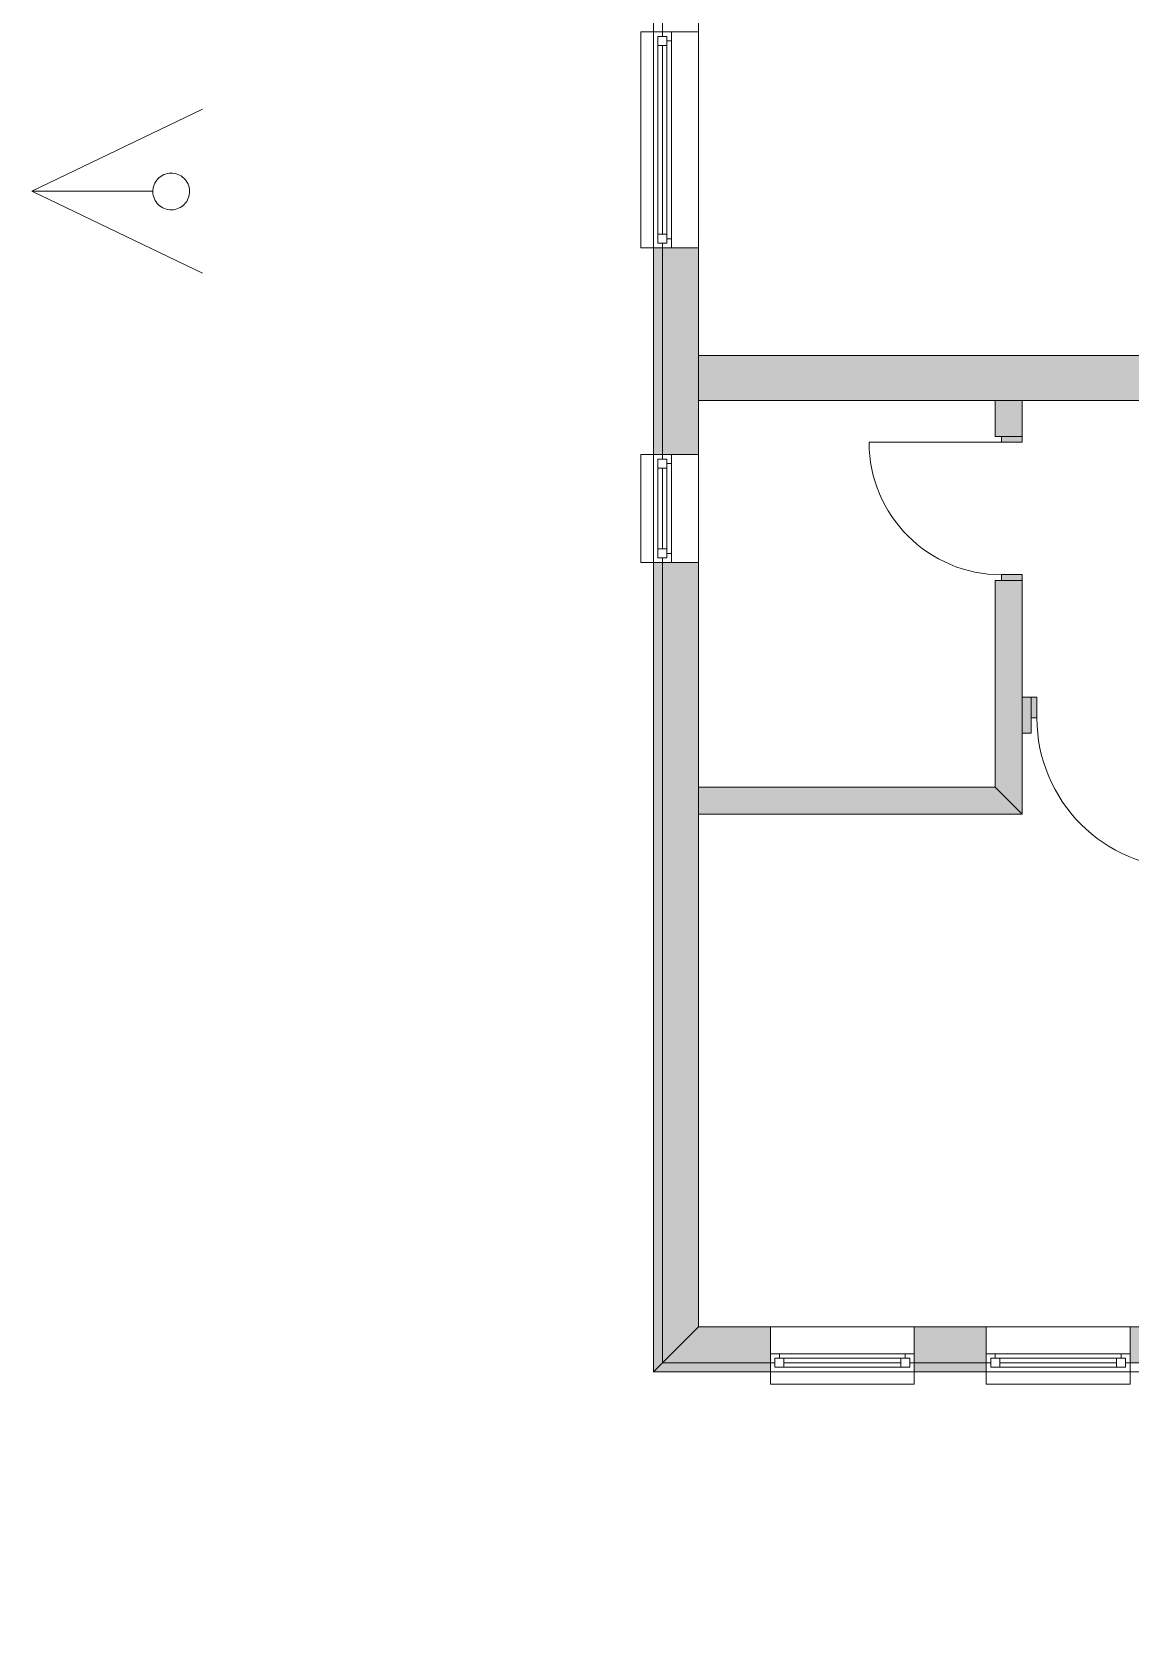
# Model space of a CAD drawing. Header units: feet. Extents: x 2583673 to 2624673, y -122443 to -93743.
# Drawn here: x 2595858 to 2597846, y -109997 to -107108 of the extents above; entities that cross this region are included whole.
import ezdxf

# ---------------------------------------------------------------- set-up
doc = ezdxf.new("R2010")
doc.units = ezdxf.units.FT
doc.header["$MEASUREMENT"] = 0
doc.layers.add('Drawing & Figure_Pen_No__48', color=7, linetype='Continuous', lineweight=5, true_color=0xa80f02)
doc.layers.add('Exterior walls_Pen_No__1', color=7, linetype='Continuous', lineweight=5)
doc.layers.add('Structural - Bearing_Pen_No__1', color=7, linetype='Continuous', lineweight=5)

msp = doc.modelspace()

# ---------------------------------------------------------------- hatches: boundary and pattern name
at = {"layer": 'Exterior walls_Pen_No__1', "linetype": 'Continuous', "lineweight": 5}
for points in [[(2596983, -107873.7), (2596999.3, -107873.7), (2596999.3, -107499.2), (2596983, -107499.2)], [(2596999.3, -107873.7), (2597015.6, -107873.7), (2597064.4, -107873.7), (2597064.4, -107499.2), (2597015.6, -107499.2), (2596999.3, -107499.2)], [(2597064.4, -107694.6), (2597064.4, -107776), (2598415.7, -107776), (2598415.7, -107694.6)], [(2597601.7, -107776), (2597601.7, -107841.1), (2597650.5, -107841.1), (2597650.5, -107776)], [(2597613.1, -107841.1), (2597613.1, -107851.6), (2597650.5, -107851.6), (2597650.5, -107841.1)], [(2596983, -109534.4), (2596999.3, -109518.1), (2596999.3, -108069.1), (2596983, -108069.1)], [(2596999.3, -109518.1), (2597064.4, -109453), (2597064.4, -108069.1), (2597015.6, -108069.1), (2596999.3, -108069.1)], [(2597601.7, -108476.1), (2597650.5, -108525), (2597650.5, -108101.6), (2597601.7, -108101.6)], [(2597650.5, -108101.6), (2597650.5, -108091.2), (2597613.1, -108091.2), (2597613.1, -108101.6)], [(2597650.5, -108378.4), (2597666.8, -108378.4), (2597666.8, -108313.3), (2597650.5, -108313.3)], [(2597666.8, -108313.3), (2597666.8, -108350.7), (2597677.2, -108350.7), (2597677.2, -108313.3)], [(2597601.7, -108476.1), (2597064.4, -108476.1), (2597064.4, -108525), (2597650.5, -108525)], [(2596999.3, -109518.1), (2597194.6, -109518.1), (2597194.6, -109501.8), (2597194.6, -109453), (2597064.4, -109453)], [(2597455.1, -109453), (2597455.1, -109501.8), (2597455.1, -109518.1), (2597585.4, -109518.1), (2597585.4, -109501.8), (2597585.4, -109453)], [(2598008.7, -109453), (2597845.9, -109453), (2597845.9, -109501.8), (2597845.9, -109518.1), (2598008.7, -109518.1)], [(2596983, -109534.4), (2597194.6, -109534.4), (2597194.6, -109518.1), (2596999.3, -109518.1)], [(2597455.1, -109534.4), (2597585.4, -109534.4), (2597585.4, -109518.1), (2597455.1, -109518.1)]]:
    msp.add_hatch(color=7, dxfattribs=at).paths.add_polyline_path(points)

# ---------------------------------------------------------------- linework, layer by layer
at = {"layer": 'Drawing & Figure_Pen_No__48', "color": 14, "linetype": 'Continuous', "lineweight": 5, "true_color": 0xa80f02, "flags": 128}
for points in [[(2595857.6, -107396.8), (2596166.3, -107248.3)], [(2595857.6, -107396.8), (2596166.3, -107545.2)], [(2595857.6, -107396.8), (2596076.5, -107396.8)]]:
    msp.add_lwpolyline(points, dxfattribs=at)
msp.add_lwpolyline([(2596132.9, -107373.4, 0.414214), (2596085.8, -107374.4, 0.414214), (2596086.7, -107421.4, 0.414214), (2596133.8, -107420.5, 0.414214)], format="xyb", close=True, dxfattribs=at)
at = {"layer": 'Exterior walls_Pen_No__1', "color": 7, "linetype": 'Continuous', "lineweight": 5}
for p, q in [((2596999.3, -105350.1), (2596999.3, -107108.5)), ((2596983, -107108.5), (2596960.2, -107108.5)), ((2596960.2, -107108.5), (2596960.2, -107499.2)), ((2596983, -107108.5), (2596999.3, -107108.5)), ((2596983, -107108.5), (2596999.3, -107108.5)), ((2596991.1, -107116.6), (2596991.1, -107132.9)), ((2597007.4, -107116.6), (2596991.1, -107116.6)), ((2596999.3, -107108.5), (2597015.6, -107108.5)), ((2596999.3, -107108.5), (2596999.3, -107116.6)), ((2596999.3, -107108.5), (2597015.6, -107108.5)), ((2596999.3, -107108.5), (2597015.6, -107108.5)), ((2596999.3, -107116.6), (2597007.4, -107116.6)), ((2597007.4, -107116.6), (2597007.4, -107124.8)), ((2597007.4, -107132.9), (2597007.4, -107116.6)), ((2597007.4, -107124.8), (2597015.6, -107124.8)), ((2597015.6, -107108.5), (2597064.4, -107108.5)), ((2597015.6, -107124.8), (2597015.6, -107108.5)), ((2597015.6, -107108.5), (2597064.4, -107108.5)), ((2597015.6, -107483), (2597015.6, -107124.8)), ((2597064.4, -107108.5), (2597064.4, -107499.2)), ((2596991.1, -107132.9), (2596991.1, -107474.8)), ((2596991.1, -107132.9), (2597007.4, -107132.9)), ((2596991.1, -107132.9), (2596991.1, -107474.8)), ((2596999.3, -107132.9), (2596999.3, -107474.8)), ((2597007.4, -107474.8), (2597007.4, -107132.9)), ((2596960.2, -107499.2), (2596983, -107499.2)), ((2596983, -107499.2), (2596999.3, -107499.2)), ((2596983, -107499.2), (2596999.3, -107499.2)), ((2597007.4, -107474.8), (2596991.1, -107474.8)), ((2596991.1, -107474.8), (2596991.1, -107491.1)), ((2596991.1, -107491.1), (2597007.4, -107491.1)), ((2597007.4, -107491.1), (2596999.3, -107491.1)), ((2596999.3, -107491.1), (2596999.3, -107499.2)), ((2596999.3, -107499.2), (2596999.3, -107873.7)), ((2596999.3, -107499.2), (2597015.6, -107499.2)), ((2596999.3, -107499.2), (2597015.6, -107499.2)), ((2596999.3, -107499.2), (2597015.6, -107499.2)), ((2597007.4, -107491.1), (2597007.4, -107474.8)), ((2597015.6, -107483), (2597007.4, -107483)), ((2597007.4, -107483), (2597007.4, -107491.1)), ((2597015.6, -107499.2), (2597015.6, -107483)), ((2597015.6, -107499.2), (2597064.4, -107499.2)), ((2597015.6, -107499.2), (2597064.4, -107499.2)), ((2597613.1, -107841.1), (2597601.7, -107841.1)), ((2597613.1, -107841.1), (2597601.7, -107841.1)), ((2597650.5, -107841.1), (2597613.1, -107841.1)), ((2597613.1, -107841.1), (2597613.1, -107851.6)), ((2597650.5, -107841.1), (2597613.1, -107841.1)), ((2597650.5, -107841.1), (2597613.1, -107841.1)), ((2597650.5, -107841.1), (2597613.1, -107841.1)), ((2597650.5, -107851.6), (2597650.5, -107841.1)), ((2596960.2, -108069.1), (2596960.2, -107873.7)), ((2596960.2, -107873.7), (2596983, -107873.7)), ((2596983, -107873.7), (2596999.3, -107873.7)), ((2596983, -107873.7), (2596999.3, -107873.7)), ((2596999.3, -107873.7), (2597015.6, -107873.7)), ((2596999.3, -107881.8), (2596999.3, -107873.7)), ((2596999.3, -107873.7), (2597015.6, -107873.7)), ((2596999.3, -107873.7), (2597015.6, -107873.7)), ((2597015.6, -107873.7), (2597064.4, -107873.7)), ((2597015.6, -107873.7), (2597015.6, -107890)), ((2597015.6, -107873.7), (2597064.4, -107873.7)), ((2597064.4, -108069.1), (2597064.4, -107873.7)), ((2597613.1, -107851.6), (2597373.4, -107851.6)), ((2597613.1, -107851.6), (2597650.5, -107851.6)), ((2596991.1, -107898.1), (2596991.1, -107881.8)), ((2596991.1, -107881.8), (2597007.4, -107881.8)), ((2596991.1, -108044.7), (2596991.1, -107898.1)), ((2597007.4, -107898.1), (2596991.1, -107898.1)), ((2596991.1, -108044.7), (2596991.1, -107898.1)), ((2597007.4, -107881.8), (2596999.3, -107881.8)), ((2596999.3, -108044.7), (2596999.3, -107898.1)), ((2597007.4, -107890), (2597007.4, -107881.8)), ((2597007.4, -107881.8), (2597007.4, -107898.1)), ((2597015.6, -107890), (2597007.4, -107890)), ((2597007.4, -107898.1), (2597007.4, -108044.7)), ((2597015.6, -107890), (2597015.6, -108052.8)), ((2596991.1, -108060.9), (2596991.1, -108044.7)), ((2596991.1, -108044.7), (2597007.4, -108044.7)), ((2597007.4, -108044.7), (2597007.4, -108060.9)), ((2596983, -108069.1), (2596960.2, -108069.1)), ((2596983, -108069.1), (2596999.3, -108069.1)), ((2596983, -108069.1), (2596999.3, -108069.1)), ((2597007.4, -108060.9), (2596991.1, -108060.9)), ((2596999.3, -108069.1), (2596999.3, -108060.9)), ((2596999.3, -108060.9), (2597007.4, -108060.9)), ((2596999.3, -108069.1), (2596999.3, -109518.1)), ((2596999.3, -108069.1), (2597015.6, -108069.1)), ((2596999.3, -108069.1), (2597015.6, -108069.1)), ((2596999.3, -108069.1), (2597015.6, -108069.1)), ((2597007.4, -108060.9), (2597007.4, -108052.8)), ((2597007.4, -108052.8), (2597015.6, -108052.8)), ((2597015.6, -108052.8), (2597015.6, -108069.1)), ((2597015.6, -108069.1), (2597064.4, -108069.1)), ((2597015.6, -108069.1), (2597064.4, -108069.1)), ((2597613.1, -108101.6), (2597601.7, -108101.6)), ((2597613.1, -108101.6), (2597601.7, -108101.6)), ((2597650.5, -108091.2), (2597613.1, -108091.2)), ((2597613.1, -108091.2), (2597613.1, -108101.6)), ((2597650.5, -108101.6), (2597613.1, -108101.6)), ((2597613.1, -108101.6), (2597650.5, -108101.6)), ((2597650.5, -108101.6), (2597613.1, -108101.6)), ((2597650.5, -108101.6), (2597613.1, -108101.6)), ((2597650.5, -108101.6), (2597650.5, -108091.2)), ((2597666.8, -108313.3), (2597666.8, -108350.7)), ((2597666.8, -108313.3), (2597677.2, -108313.3)), ((2597666.8, -108350.7), (2597666.8, -108313.3)), ((2597666.8, -108313.3), (2597666.8, -108350.7)), ((2597666.8, -108313.3), (2597666.8, -108350.7)), ((2597677.2, -108313.3), (2597677.2, -108350.7)), ((2597666.8, -108350.7), (2597666.8, -108378.4)), ((2597677.2, -108350.7), (2597666.8, -108350.7)), ((2597666.8, -108350.7), (2597666.8, -108378.4)), ((2597194.6, -109501.8), (2597194.6, -109453)), ((2597194.6, -109453), (2597455.1, -109453)), ((2597194.6, -109501.8), (2597194.6, -109453)), ((2597455.1, -109501.8), (2597455.1, -109453)), ((2597455.1, -109501.8), (2597455.1, -109453)), ((2597585.4, -109501.8), (2597585.4, -109453)), ((2597845.9, -109453), (2597585.4, -109453)), ((2597585.4, -109501.8), (2597585.4, -109453)), ((2597845.9, -109501.8), (2597845.9, -109453)), ((2597845.9, -109501.8), (2597845.9, -109453)), ((2596999.3, -109518.1), (2597194.6, -109518.1)), ((2597194.6, -109518.1), (2597194.6, -109501.8)), ((2597210.9, -109501.8), (2597194.6, -109501.8)), ((2597194.6, -109518.1), (2597194.6, -109501.8)), ((2597194.6, -109518.1), (2597194.6, -109501.8)), ((2597194.6, -109534.4), (2597194.6, -109518.1)), ((2597194.6, -109518.1), (2597202.8, -109518.1)), ((2597194.6, -109534.4), (2597194.6, -109518.1)), ((2597202.8, -109518.1), (2597202.8, -109510)), ((2597202.8, -109510), (2597210.9, -109510)), ((2597219.1, -109510), (2597202.8, -109510)), ((2597202.8, -109510), (2597202.8, -109526.2)), ((2597210.9, -109510), (2597210.9, -109501.8)), ((2597438.9, -109501.8), (2597210.9, -109501.8)), ((2597219.1, -109526.2), (2597219.1, -109510)), ((2597430.7, -109510), (2597219.1, -109510)), ((2597219.1, -109518.1), (2597430.7, -109518.1)), ((2597447, -109510), (2597430.7, -109510)), ((2597430.7, -109510), (2597430.7, -109526.2)), ((2597455.1, -109501.8), (2597438.9, -109501.8)), ((2597438.9, -109501.8), (2597438.9, -109510)), ((2597438.9, -109510), (2597447, -109510)), ((2597447, -109510), (2597447, -109518.1)), ((2597447, -109526.2), (2597447, -109510)), ((2597447, -109518.1), (2597455.1, -109518.1)), ((2597455.1, -109518.1), (2597455.1, -109501.8)), ((2597455.1, -109518.1), (2597455.1, -109501.8)), ((2597455.1, -109518.1), (2597455.1, -109501.8)), ((2597455.1, -109518.1), (2597585.4, -109518.1)), ((2597455.1, -109534.4), (2597455.1, -109518.1)), ((2597455.1, -109534.4), (2597455.1, -109518.1)), ((2597585.4, -109518.1), (2597585.4, -109501.8)), ((2597585.4, -109501.8), (2597601.7, -109501.8)), ((2597585.4, -109518.1), (2597585.4, -109501.8)), ((2597585.4, -109518.1), (2597585.4, -109501.8)), ((2597585.4, -109534.4), (2597585.4, -109518.1)), ((2597593.5, -109518.1), (2597585.4, -109518.1)), ((2597585.4, -109534.4), (2597585.4, -109518.1)), ((2597601.7, -109510), (2597593.5, -109510)), ((2597593.5, -109510), (2597593.5, -109518.1)), ((2597593.5, -109510), (2597609.8, -109510)), ((2597593.5, -109526.2), (2597593.5, -109510)), ((2597601.7, -109501.8), (2597601.7, -109510)), ((2597601.7, -109501.8), (2597829.6, -109501.8)), ((2597609.8, -109510), (2597609.8, -109526.2)), ((2597609.8, -109510), (2597821.5, -109510)), ((2597821.5, -109518.1), (2597609.8, -109518.1)), ((2597821.5, -109526.2), (2597821.5, -109510)), ((2597821.5, -109510), (2597837.8, -109510)), ((2597829.6, -109510), (2597829.6, -109501.8)), ((2597829.6, -109501.8), (2597845.9, -109501.8)), ((2597837.8, -109510), (2597829.6, -109510)), ((2597837.8, -109518.1), (2597837.8, -109510)), ((2597837.8, -109510), (2597837.8, -109526.2)), ((2597845.9, -109518.1), (2597837.8, -109518.1)), ((2597845.9, -109518.1), (2597845.9, -109501.8)), ((2597845.9, -109518.1), (2597845.9, -109501.8)), ((2597845.9, -109518.1), (2597845.9, -109501.8)), ((2597845.9, -109518.1), (2598008.7, -109518.1)), ((2597845.9, -109534.4), (2597845.9, -109518.1)), ((2597845.9, -109534.4), (2597845.9, -109518.1)), ((2597194.6, -109534.4), (2597194.6, -109557.2)), ((2597202.8, -109526.2), (2597219.1, -109526.2)), ((2597219.1, -109526.2), (2597430.7, -109526.2)), ((2597219.1, -109526.2), (2597430.7, -109526.2)), ((2597430.7, -109526.2), (2597447, -109526.2)), ((2597455.1, -109557.2), (2597455.1, -109534.4)), ((2597585.4, -109557.2), (2597585.4, -109534.4)), ((2597609.8, -109526.2), (2597593.5, -109526.2)), ((2597821.5, -109526.2), (2597609.8, -109526.2)), ((2597821.5, -109526.2), (2597609.8, -109526.2)), ((2597837.8, -109526.2), (2597821.5, -109526.2)), ((2597845.9, -109534.4), (2597845.9, -109557.2)), ((2597194.6, -109557.2), (2597455.1, -109557.2)), ((2597845.9, -109557.2), (2597585.4, -109557.2))]:
    msp.add_line(p, q, dxfattribs=at)
for points in [[(2597064.4, -107108.5), (2597064.4, -106896.8)], [(2596983, -107499.2), (2596983, -107873.7)], [(2597064.4, -107694.6), (2597064.4, -107499.2)], [(2598301.8, -107694.6), (2597064.4, -107694.6)], [(2597064.4, -107873.7), (2597064.4, -107776)], [(2597064.4, -107776), (2597601.7, -107776)], [(2597601.7, -107776), (2597601.7, -107841.1)], [(2597650.5, -107776), (2598415.7, -107776)], [(2597650.5, -107841.1), (2597650.5, -107776)], [(2596983, -108069.1), (2596983, -109534.4)], [(2597064.4, -108476.1), (2597064.4, -108069.1)], [(2597601.7, -108101.6), (2597601.7, -108476.1)], [(2597650.5, -108313.3), (2597650.5, -108101.6)], [(2597666.8, -108313.3), (2597650.5, -108313.3)], [(2597650.5, -108525), (2597650.5, -108378.4)], [(2597650.5, -108378.4), (2597666.8, -108378.4)], [(2597601.7, -108476.1), (2597064.4, -108476.1)], [(2597064.4, -109453), (2597064.4, -108525)], [(2597064.4, -108525), (2597650.5, -108525)], [(2597194.6, -109453), (2597064.4, -109453)], [(2597585.4, -109453), (2597455.1, -109453)], [(2597976.1, -109453), (2597845.9, -109453)], [(2596983, -109534.4), (2597194.6, -109534.4)], [(2597455.1, -109534.4), (2597585.4, -109534.4)]]:
    msp.add_lwpolyline(points, dxfattribs=at)
at = {"layer": 'Exterior walls_Pen_No__1', "color": 7, "linetype": 'Continuous', "lineweight": 5, "flags": 128}
for points in [[(2596983, -107873.7), (2596999.3, -107873.7), (2596999.3, -107499.2), (2596983, -107499.2)], [(2596999.3, -107873.7), (2597015.6, -107873.7), (2597064.4, -107873.7), (2597064.4, -107499.2), (2597015.6, -107499.2), (2596999.3, -107499.2)], [(2597064.4, -107694.6), (2597064.4, -107776), (2598415.7, -107776), (2598415.7, -107694.6)], [(2597601.7, -107776), (2597601.7, -107841.1), (2597650.5, -107841.1), (2597650.5, -107776)], [(2597613.1, -107841.1), (2597613.1, -107851.6), (2597650.5, -107851.6), (2597650.5, -107841.1)], [(2596983, -109534.4), (2596999.3, -109518.1), (2596999.3, -108069.1), (2596983, -108069.1)], [(2596999.3, -109518.1), (2597064.4, -109453), (2597064.4, -108069.1), (2597015.6, -108069.1), (2596999.3, -108069.1)], [(2597601.7, -108476.1), (2597650.5, -108525), (2597650.5, -108101.6), (2597601.7, -108101.6)], [(2597650.5, -108101.6), (2597650.5, -108091.2), (2597613.1, -108091.2), (2597613.1, -108101.6)], [(2597650.5, -108378.4), (2597666.8, -108378.4), (2597666.8, -108313.3), (2597650.5, -108313.3)], [(2597666.8, -108313.3), (2597666.8, -108350.7), (2597677.2, -108350.7), (2597677.2, -108313.3)], [(2597601.7, -108476.1), (2597064.4, -108476.1), (2597064.4, -108525), (2597650.5, -108525)], [(2596999.3, -109518.1), (2597194.6, -109518.1), (2597194.6, -109501.8), (2597194.6, -109453), (2597064.4, -109453)], [(2597455.1, -109453), (2597455.1, -109501.8), (2597455.1, -109518.1), (2597585.4, -109518.1), (2597585.4, -109501.8), (2597585.4, -109453)], [(2598008.7, -109453), (2597845.9, -109453), (2597845.9, -109501.8), (2597845.9, -109518.1), (2598008.7, -109518.1)], [(2596983, -109534.4), (2597194.6, -109534.4), (2597194.6, -109518.1), (2596999.3, -109518.1)], [(2597455.1, -109534.4), (2597585.4, -109534.4), (2597585.4, -109518.1), (2597455.1, -109518.1)]]:
    msp.add_lwpolyline(points, close=True, dxfattribs=at)
at = {"layer": 'Exterior walls_Pen_No__1', "color": 7, "linetype": 'Continuous', "lineweight": 5}
for centre, radius in [((2597613.1, -107851.6), 239.7), ((2597949.4, -108350.7), 272.2)]:
    msp.add_arc(centre, radius, 180, 270, dxfattribs=at)
at = {"layer": 'Structural - Bearing_Pen_No__1', "color": 7, "linetype": 'Continuous', "lineweight": 5}
msp.add_lwpolyline([(2597471.4, -105333.8), (2596983, -105333.8), (2596983, -109534.4), (2598008.7, -109534.4), (2598008.7, -109996.8), (2600239.2, -109996.8), (2600239.2, -108280.7), (2601020.7, -108280.7), (2601020.7, -109996.8), (2603251.2, -109996.8), (2603251.2, -109534.4), (2604277, -109534.4), (2604277, -105333.8), (2603788.5, -105333.8), (2603788.5, -104910.5), (2597471.4, -104910.5)], close=True, dxfattribs=at)

doc.saveas('drawing.dxf')
